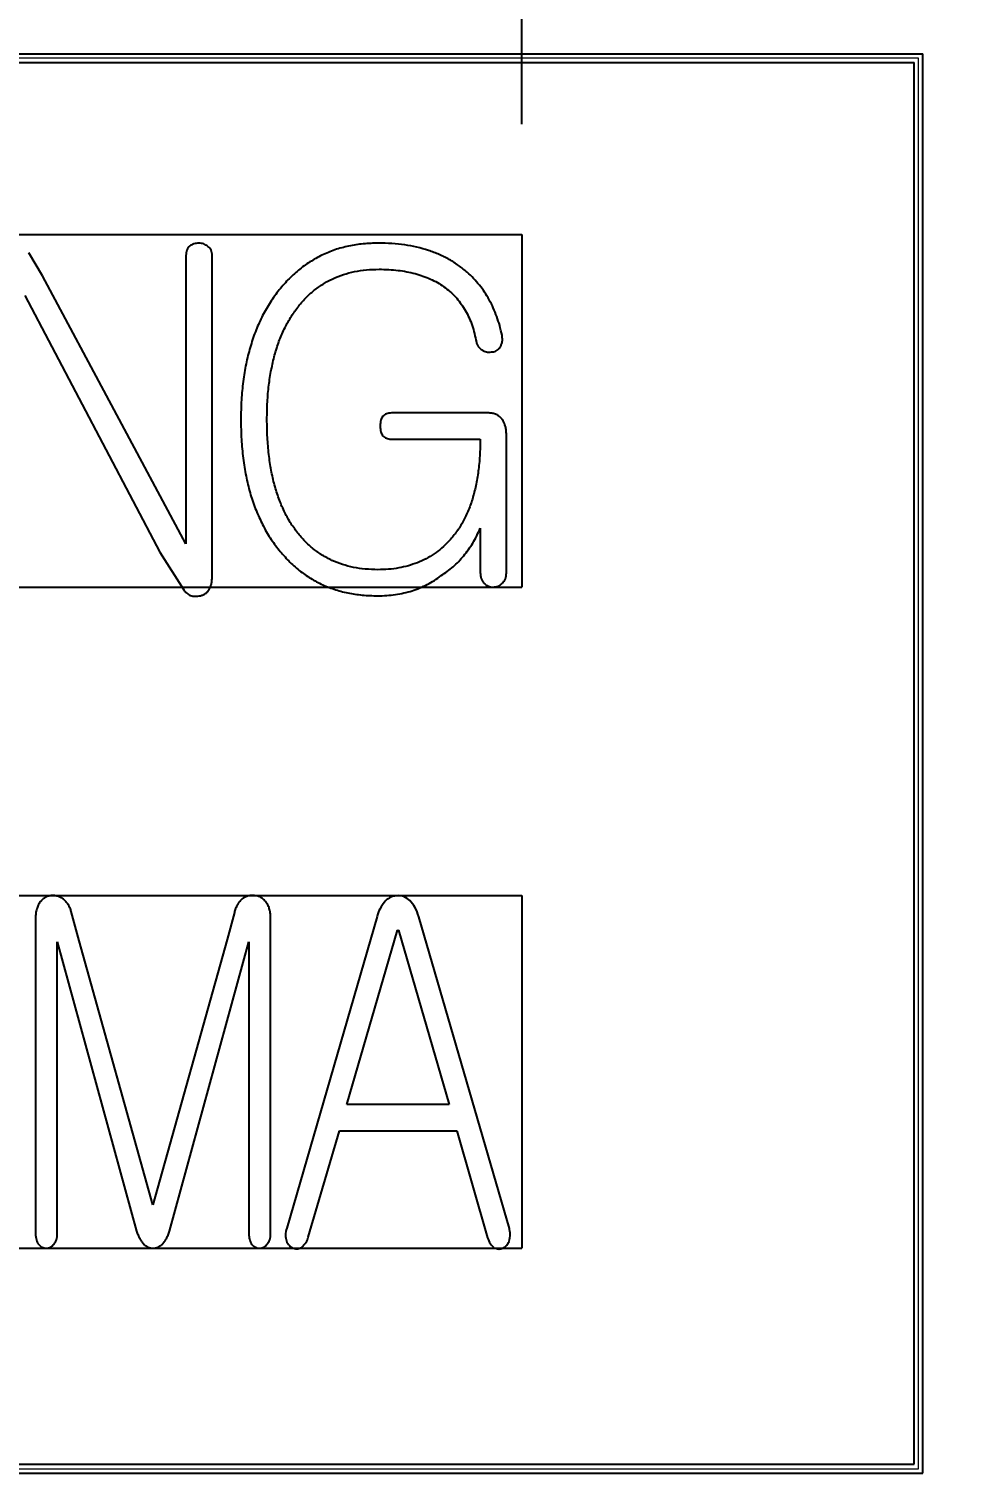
# Model space of a CAD drawing. Header units: inches. Extents: x 0 to 23821, y 0 to 11279.
# Drawn here: x 17488.69 to 17499.33, y 6139.33 to 6155.71 of the extents above; entities that cross this region are included whole.
import ezdxf

# ---------------------------------------------------------------- set-up
doc = ezdxf.new("R2010")
doc.units = ezdxf.units.IN
doc.header["$LTSCALE"] = 10
doc.header["$MEASUREMENT"] = 0
doc.layers.get('Defpoints').update_dxf_attribs({"color": 8})
doc.styles.add('SCI', font='')
doc.styles.get('SCI').set_extended_font_data('Gulim')
doc.dimstyles.new('SCH', dxfattribs={"dimtxt": 2.5, "dimasz": 2, "dimexe": 1.25, "dimexo": 0.625, "dimtad": 1, "dimdec": 8, "dimtxsty": 'SCI', "dimcen": 2.5, "dimclrd": 4, "dimclre": 4, "dimclrt": 7, "dimadec": 8, "dimazin": 2, "dimtfac": 1, "dimtdec": 8, "dimtmove": 0, "dimatfit": 3, "dimfxl": 1, "dimarcsym": 0})

# ---------------------------------------------------------------- blocks, each defined once
blk = doc.blocks.new('A$C264124D8')
at = {"ltscale": 3}
for p, q in [((-11, 4), (11, 4)), ((11, 4), (11, 0)), ((-11, 0), (11, 0)), ((-11, -3.5), (11, -3.5)), ((11, -3.5), (11, -7.5)), ((-11, -7.5), (11, -7.5))]:
    blk.add_line(p, q, dxfattribs=at)
blk = doc.blocks.new('*D1603')
at = {"color": 4, "lineweight": -2, "transparency": 16777216}
for p, q in [((17467.784, 6156.628), (17467.784, 6184.692)), ((17498.784, 6156.628), (17498.784, 6184.692)), ((17470.784, 6182.192), (17495.784, 6182.192))]:
    blk.add_line(p, q, dxfattribs=at)
at = {"color": 4, "transparency": 16777216}
for points in [[(17470.784, 6182.692), (17470.784, 6181.692), (17467.784, 6182.192)], [(17495.784, 6182.692), (17495.784, 6181.692), (17498.784, 6182.192)]]:
    blk.add_solid(points, dxfattribs=at)
at = {"layer": 'Defpoints', "color": 0, "transparency": 16777216}
for p in [(17498.784, 6182.192), (17467.784, 6155.378), (17498.784, 6155.378)]:
    blk.add_point(p, dxfattribs=at)
at = {"color": 7, "transparency": 16777216, "insert": (17483.284, 6186.012), "char_height": 5, "attachment_point": 5, "style": 'SCI'}
blk.add_mtext('31', dxfattribs=at)
blk = doc.blocks.new('*D1605')
at = {"color": 4, "lineweight": -2, "transparency": 16777216}
for p, q in [((17472.284, 6154.628), (17472.284, 6175.196)), ((17494.284, 6154.628), (17494.284, 6175.196)), ((17475.284, 6172.696), (17491.284, 6172.696))]:
    blk.add_line(p, q, dxfattribs=at)
at = {"color": 4, "transparency": 16777216}
for points in [[(17475.284, 6173.196), (17475.284, 6172.196), (17472.284, 6172.696)], [(17491.284, 6173.196), (17491.284, 6172.196), (17494.284, 6172.696)]]:
    blk.add_solid(points, dxfattribs=at)
at = {"layer": 'Defpoints', "color": 0, "transparency": 16777216}
for p in [(17494.284, 6172.696), (17472.284, 6153.378), (17494.284, 6153.378)]:
    blk.add_point(p, dxfattribs=at)
at = {"color": 7, "transparency": 16777216, "insert": (17483.284, 6176.453), "char_height": 5, "attachment_point": 5, "style": 'SCI'}
blk.add_mtext('22', dxfattribs=at)
blk = doc.blocks.new('*D1606')
at = {"color": 4, "lineweight": -2, "transparency": 16777216}
for p, q in [((17494.284, 6154.628), (17494.284, 6175.196)), ((17498.784, 6156.628), (17498.784, 6175.196)), ((17491.284, 6172.696), (17488.284, 6172.696)), ((17494.284, 6172.696), (17498.784, 6172.696)), ((17501.784, 6172.696), (17516.718, 6172.696))]:
    blk.add_line(p, q, dxfattribs=at)
at = {"color": 4, "transparency": 16777216}
for points in [[(17491.284, 6173.196), (17491.284, 6172.196), (17494.284, 6172.696)], [(17501.784, 6173.196), (17501.784, 6172.196), (17498.784, 6172.696)]]:
    blk.add_solid(points, dxfattribs=at)
at = {"layer": 'Defpoints', "color": 0, "transparency": 16777216}
for p in [(17498.784, 6172.696), (17498.784, 6155.378), (17494.284, 6153.378)]:
    blk.add_point(p, dxfattribs=at)
at = {"color": 7, "transparency": 16777216, "insert": (17510.751, 6176.822), "char_height": 5, "attachment_point": 5, "style": 'SCI'}
blk.add_mtext('4,5', dxfattribs=at)

msp = doc.modelspace()

# ---------------------------------------------------------------- linework, layer by layer
for p, q in [((17467.73390726, 6155.42782186), (17498.83390674, 6155.42782186)), ((17498.83390674, 6139.32782127), (17498.83390674, 6155.42782186)), ((17467.83390709, 6155.32782203), (17498.73390691, 6155.32782203)), ((17498.73390691, 6139.4278211), (17498.73390691, 6155.32782203)), ((17488.84361204, 6152.90945717), (17488.69083462, 6153.16948802)), ((17490.47324168, 6153.13862399), (17490.47324168, 6149.8677907)), ((17490.76953823, 6149.49279064), (17490.76953823, 6153.13862399)), ((17490.47324168, 6149.8677907), (17488.84361204, 6152.90945717)), ((17488.64608131, 6152.68569202), (17490.17694559, 6149.77365494)), ((17493.90719239, 6151.35313006), (17492.80456886, 6151.35313006)), ((17492.80225452, 6151.05683398), (17493.81151389, 6151.05683398)), ((17494.10780951, 6149.54063012), (17494.10780951, 6151.11856227)), ((17493.81151389, 6150.0444882), (17493.81151389, 6149.54448812)), ((17490.17694559, 6149.77365494), (17490.44932205, 6149.3469574)), ((17488.76663573, 6145.62412774), (17488.76663573, 6142.04465252)), ((17489.26046301, 6145.36641169), (17489.17172846, 6145.69743016)), ((17491.02203684, 6145.68739935), (17490.9394751, 6145.3818437)), ((17491.43330237, 6142.04542412), (17491.43330237, 6145.62875734)), ((17492.64030807, 6145.63955975), (17491.61638875, 6142.10792378)), ((17494.14185152, 6142.10329418), (17493.11330259, 6145.63878815)), ((17492.29617227, 6143.50838706), (17492.87256129, 6145.4875537)), ((17492.87256129, 6145.4875537), (17492.88567897, 6145.4875537)), ((17492.88567897, 6145.4875537), (17493.45743839, 6143.50838706)), ((17489.01354937, 6142.04542412), (17489.01354937, 6145.35252264)), ((17489.01354937, 6145.35252264), (17489.91246891, 6142.07088694)), ((17490.09611082, 6142.3725847), (17489.26046301, 6145.36641169)), ((17490.9394751, 6145.3818437), (17490.09611082, 6142.3725847)), ((17490.2874692, 6142.07088694), (17491.18638873, 6145.35252264)), ((17491.18638873, 6145.35252264), (17491.18638873, 6142.04542412)), ((17493.45743839, 6143.50838706), (17492.29617227, 6143.50838706)), ((17491.86098758, 6142.00298561), (17492.21361053, 6143.21209051)), ((17492.21361053, 6143.21209051), (17493.54462974, 6143.21209051)), ((17493.54462974, 6143.21209051), (17493.89339514, 6141.99835601)), ((17467.83390709, 6139.4278211), (17498.73390691, 6139.4278211)), ((17467.73390726, 6139.32782127), (17498.83390674, 6139.32782127))]:
    msp.add_line(p, q)
at = {"color": 30, "linetype": 'Continuous', "lineweight": 0}
for p, q in [((17498.783907, 6155.37782156), (17467.783907, 6155.37782156)), ((17498.783907, 6139.37782156), (17498.783907, 6155.37782156)), ((17467.783907, 6139.37782156), (17498.783907, 6139.37782156))]:
    msp.add_line(p, q, dxfattribs=at)
for points, knots in [([(17490.51568013, 6153.24819193), (17490.50912681, 6153.24099978), (17490.49611099, 6153.22671512), (17490.48309329, 6153.200046), (17490.47401832, 6153.17060068), (17490.47350601, 6153.14950225), (17490.47324186, 6153.13862403)], [0, 0, 0, 0, 0.2406359559, 0.4779373032, 0.7308279494, 1, 1, 1, 1]), ([(17490.61907519, 6153.27905613), (17490.59983916, 6153.27799028), (17490.56285619, 6153.27594108), (17490.53097763, 6153.25718998), (17490.51568013, 6153.24819193)], [0, 0, 0, 0, 0.5201320879, 1, 1, 1, 1]), ([(17490.72247025, 6153.2427907), (17490.70730719, 6153.25327137), (17490.67619367, 6153.27477693), (17490.63843321, 6153.27760587), (17490.61907519, 6153.27905613)], [0, 0, 0, 0, 0.48734673429, 1, 1, 1, 1]), ([(17490.76953816, 6153.13862403), (17490.7689081, 6153.14922333), (17490.76768768, 6153.16975446), (17490.75937746, 6153.19875547), (17490.74424452, 6153.22396845), (17490.72980163, 6153.23645327), (17490.72247025, 6153.2427907)], [0, 0, 0, 0, 0.2681283708, 0.5193719561, 0.7560279866, 1, 1, 1, 1]), ([(17492.65564927, 6153.27905613), (17492.59793467, 6153.27750668), (17492.48475177, 6153.27446808), (17492.31942012, 6153.2481894), (17492.16243469, 6153.20634209), (17492.01511556, 6153.1453185), (17491.8760471, 6153.06861217), (17491.74718947, 6152.9732167), (17491.62498942, 6152.86289048), (17491.55430954, 6152.77718949), (17491.51830359, 6152.73353144)], [0, 0, 0, 0, 0.1322013891, 0.2592574048, 0.3826660994, 0.5037367445, 0.6238001133, 0.7457130613, 0.8704603935, 1, 1, 1, 1]), ([(17493.66336532, 6152.94880922), (17493.63122926, 6152.97524314), (17493.56682888, 6153.02821649), (17493.45991131, 6153.09525724), (17493.34554769, 6153.15265898), (17493.22279815, 6153.19870932), (17493.09251827, 6153.23537332), (17492.95399125, 6153.26015489), (17492.80750969, 6153.27602709), (17492.7071327, 6153.27802923), (17492.65564927, 6153.27905613)], [0, 0, 0, 0, 0.1150449043, 0.2305490013, 0.3483157579, 0.4686018747, 0.5927609232, 0.7223047465, 0.8575698831, 1, 1, 1, 1]), ([(17491.74129741, 6152.55297589), (17491.76986034, 6152.5873627), (17491.82589558, 6152.65482335), (17491.92192061, 6152.74294346), (17492.02646654, 6152.81672936), (17492.13844712, 6152.87791585), (17492.2586247, 6152.9256139), (17492.38675691, 6152.95824235), (17492.52252424, 6152.97886963), (17492.61570658, 6152.98144344), (17492.66336532, 6152.98275984)], [0, 0, 0, 0, 0.126909406, 0.2489730352, 0.3690138029, 0.4896868998, 0.6107378088, 0.7353475908, 0.8646417332, 1, 1, 1, 1]), ([(17492.66336532, 6152.98275984), (17492.70016512, 6152.98219453), (17492.77208557, 6152.9810897), (17492.87725092, 6152.97167816), (17492.97727429, 6152.95630743), (17493.07201685, 6152.93500884), (17493.1615371, 6152.90703191), (17493.24585084, 6152.87289796), (17493.32566114, 6152.83349509), (17493.3745732, 6152.80117477), (17493.39870482, 6152.78522897)], [0, 0, 0, 0, 0.1427612615, 0.2790084208, 0.4092807087, 0.5351676071, 0.6554225026, 0.7727261135, 0.8878704199, 1, 1, 1, 1]), ([(17494.05842704, 6152.23584626), (17494.0502603, 6152.27200894), (17494.03417004, 6152.34325722), (17494.00041827, 6152.44596516), (17493.96112734, 6152.54386473), (17493.91517172, 6152.63613532), (17493.86206176, 6152.72276353), (17493.80253421, 6152.80363039), (17493.73704542, 6152.8801154), (17493.68799471, 6152.92584661), (17493.66336532, 6152.94880922)], [0, 0, 0, 0, 0.1340328958, 0.2640736928, 0.3905343106, 0.515351909, 0.6364564301, 0.757593108, 0.8782823959, 1, 1, 1, 1]), ([(17491.51830359, 6152.73353144), (17491.48442746, 6152.68683347), (17491.41603893, 6152.59256042), (17491.33013417, 6152.4381689), (17491.25710916, 6152.27258235), (17491.19808067, 6152.09550761), (17491.15191393, 6151.90736693), (17491.11868715, 6151.70802608), (17491.09967488, 6151.49727765), (17491.09688919, 6151.3529111), (17491.09546408, 6151.27905613)], [0, 0, 0, 0, 0.1121236683, 0.226353311, 0.3428174329, 0.4636731861, 0.5888804583, 0.7192274383, 0.8563625083, 1, 1, 1, 1]), ([(17493.39870482, 6152.78522897), (17493.4219841, 6152.76743), (17493.46839852, 6152.73194225), (17493.53096871, 6152.67054266), (17493.58663648, 6152.60318578), (17493.63549321, 6152.53028347), (17493.6775286, 6152.45141201), (17493.71279345, 6152.36665119), (17493.74150561, 6152.27595435), (17493.75517127, 6152.21308145), (17493.76213075, 6152.1810623)], [0, 0, 0, 0, 0.1215182878, 0.2422842497, 0.3628188725, 0.4835989835, 0.6058416719, 0.7331023815, 0.8640776447, 1, 1, 1, 1]), ([(17491.39176038, 6151.27905613), (17491.39276452, 6151.3457015), (17491.3947178, 6151.47534155), (17491.41076595, 6151.6641099), (17491.4387564, 6151.84110015), (17491.47580649, 6152.00703581), (17491.52534746, 6152.16114203), (17491.58539386, 6152.30359882), (17491.65623778, 6152.43485918), (17491.71317419, 6152.51392301), (17491.74129741, 6152.55297589)], [0, 0, 0, 0, 0.1486715792, 0.2891992993, 0.4222160514, 0.5481896786, 0.6681383499, 0.7828146471, 0.8927232404, 1, 1, 1, 1]), ([(17493.76213075, 6152.1810623), (17493.76413, 6152.16905569), (17493.76795349, 6152.14609355), (17493.78270999, 6152.11538052), (17493.80193608, 6152.08833015), (17493.82005178, 6152.07614511), (17493.82926038, 6152.06995119)], [0, 0, 0, 0, 0.2701850916, 0.5167178806, 0.7543372901, 1, 1, 1, 1]), ([(17494.0360505, 6152.09618576), (17494.0413082, 6152.10605464), (17494.05197644, 6152.12607924), (17494.06138987, 6152.16013854), (17494.06343488, 6152.19738609), (17494.06013125, 6152.22275795), (17494.05842704, 6152.23584626)], [0, 0, 0, 0, 0.2315396972, 0.4698096621, 0.7264964219, 1, 1, 1, 1]), ([(17493.82926038, 6152.06995119), (17493.83757549, 6152.06471844), (17493.8537639, 6152.05453097), (17493.88081267, 6152.04521086), (17493.90894607, 6152.04082753), (17493.92777246, 6152.04325944), (17493.93728507, 6152.04448823)], [0, 0, 0, 0, 0.2579845091, 0.5022607928, 0.7485021731, 1, 1, 1, 1]), ([(17493.93728507, 6152.04448823), (17493.94714334, 6152.04501318), (17493.96663448, 6152.04605109), (17493.99390094, 6152.05629016), (17494.01744507, 6152.07350493), (17494.02967722, 6152.08841646), (17494.0360505, 6152.09618576)], [0, 0, 0, 0, 0.2542245815, 0.5026365408, 0.7408603286, 1, 1, 1, 1]), ([(17492.80456902, 6151.35313021), (17492.79448838, 6151.35274607), (17492.77534358, 6151.35201654), (17492.74855979, 6151.34493104), (17492.72547381, 6151.3335281), (17492.7071927, 6151.31624491), (17492.69215212, 6151.29525818), (17492.68218533, 6151.26898679), (17492.67726472, 6151.23834648), (17492.67625075, 6151.2165727), (17492.67571099, 6151.20498206)], [0, 0, 0, 0, 0.1342839854, 0.255027373, 0.3671148539, 0.4740361892, 0.5873784198, 0.7091423976, 0.8451704039, 1, 1, 1, 1]), ([(17494.05842704, 6151.28214255), (17494.04885082, 6151.29292244), (17494.03009791, 6151.31403246), (17493.99391266, 6151.33734563), (17493.95205474, 6151.35047308), (17493.92245931, 6151.35222597), (17493.90719248, 6151.35313021)], [0, 0, 0, 0, 0.2489957401, 0.4876027101, 0.7356792749, 1, 1, 1, 1]), ([(17491.09546408, 6151.27905613), (17491.09689162, 6151.20365997), (17491.09967844, 6151.0564727), (17491.11858675, 6150.84185355), (17491.1520105, 6150.63979265), (17491.19701807, 6150.44963336), (17491.25613973, 6150.27179597), (17491.32955402, 6150.10671962), (17491.41309054, 6149.95221896), (17491.48193601, 6149.85959337), (17491.51598877, 6149.81377835)], [0, 0, 0, 0, 0.1456703407, 0.2843754776, 0.4158236847, 0.5410530299, 0.6615828375, 0.7772788535, 0.8898363289, 1, 1, 1, 1]), ([(17491.73743939, 6149.99510551), (17491.70951758, 6150.0333511), (17491.65272274, 6150.1111452), (17491.58318303, 6150.24147057), (17491.52342221, 6150.38349332), (17491.47524597, 6150.53837217), (17491.43751616, 6150.70583956), (17491.41105604, 6150.88587585), (17491.39461693, 6151.07838946), (17491.39273112, 6151.21086315), (17491.39176038, 6151.27905613)], [0, 0, 0, 0, 0.10483216, 0.2132357005, 0.326401841, 0.4459223699, 0.572168974, 0.7064672609, 0.8488992746, 1, 1, 1, 1]), ([(17492.67571099, 6151.20498206), (17492.67625745, 6151.1933962), (17492.677284, 6151.17163142), (17492.68212186, 6151.14093198), (17492.69230367, 6151.1149888), (17492.70632763, 6151.09346357), (17492.72463275, 6151.07672244), (17492.74714939, 6151.06482122), (17492.77357542, 6151.05805775), (17492.79244171, 6151.05725265), (17492.8022542, 6151.05683391)], [0, 0, 0, 0, 0.156141315, 0.2933217528, 0.416117317, 0.5284630401, 0.6362902147, 0.746263688, 0.8680300156, 1, 1, 1, 1]), ([(17494.10780976, 6151.1185623), (17494.10729681, 6151.13431297), (17494.1063115, 6151.16456799), (17494.09649245, 6151.20794154), (17494.08171891, 6151.24780633), (17494.06610498, 6151.27082396), (17494.05842704, 6151.28214255)], [0, 0, 0, 0, 0.2714445248, 0.52141036142, 0.76466018552, 1, 1, 1, 1]), ([(17493.81151346, 6151.05683391), (17493.810592, 6150.99378186), (17493.80880564, 6150.87154826), (17493.79178779, 6150.69431733), (17493.76319505, 6150.52986955), (17493.72533995, 6150.37709136), (17493.67432033, 6150.23731355), (17493.6127035, 6150.10968445), (17493.53920617, 6149.99467691), (17493.48081663, 6149.9273269), (17493.45194556, 6149.89402527)], [0, 0, 0, 0, 0.1517681254, 0.2942198554, 0.4280864935, 0.5533382658, 0.6726336741, 0.7856219355, 0.8939994405, 1, 1, 1, 1]), ([(17493.36784062, 6149.50745119), (17493.39148485, 6149.52332278), (17493.43868337, 6149.5550056), (17493.50545659, 6149.60869324), (17493.56796553, 6149.6677807), (17493.62493095, 6149.73327664), (17493.67852872, 6149.80294477), (17493.72817534, 6149.87801075), (17493.77280815, 6149.95890155), (17493.79851903, 6150.01575443), (17493.81151346, 6150.04448823)], [0, 0, 0, 0, 0.12072505462, 0.24099097371, 0.36289290478, 0.48499962305, 0.60869877873, 0.73545715298, 0.86629839936, 1, 1, 1, 1]), ([(17492.65024803, 6149.57535243), (17492.6026076, 6149.57676785), (17492.50975275, 6149.57952663), (17492.37450991, 6149.59861012), (17492.24793841, 6149.6323205), (17492.12861163, 6149.67754435), (17492.01799275, 6149.73753363), (17491.91493519, 6149.80997404), (17491.82020848, 6149.89575917), (17491.76523407, 6149.96174402), (17491.73743939, 6149.99510551)], [0, 0, 0, 0, 0.1370915865, 0.2672019912, 0.3919755367, 0.5133482782, 0.6335599655, 0.7530746482, 0.8751562239, 1, 1, 1, 1]), ([(17493.45194556, 6149.89402527), (17493.42629453, 6149.86841811), (17493.37527626, 6149.8174871), (17493.28883028, 6149.75316369), (17493.1972929, 6149.69765099), (17493.09938893, 6149.65279285), (17492.99562879, 6149.618019), (17492.88571071, 6149.5936124), (17492.77006931, 6149.57746708), (17492.69068494, 6149.57606607), (17492.65024803, 6149.57535243)], [0, 0, 0, 0, 0.1223176151, 0.2432818978, 0.3629532804, 0.4834891815, 0.6063242847, 0.7319674795, 0.8634692579, 1, 1, 1, 1]), ([(17491.51598877, 6149.81377835), (17491.5513207, 6149.77125285), (17491.62088151, 6149.68752945), (17491.73998786, 6149.57831606), (17491.86823732, 6149.48570209), (17492.00564444, 6149.40944469), (17492.15285865, 6149.35032825), (17492.30940653, 6149.30905293), (17492.4753026, 6149.28378717), (17492.58894236, 6149.28065882), (17492.64716161, 6149.27905613)], [0, 0, 0, 0, 0.1276065043, 0.2512292584, 0.3721028282, 0.4923130531, 0.6133486099, 0.7375838199, 0.8655605031, 1, 1, 1, 1]), ([(17493.81151346, 6149.54448823), (17493.81219813, 6149.5321082), (17493.81351033, 6149.50838109), (17493.82093989, 6149.47439765), (17493.83503889, 6149.44455457), (17493.84822782, 6149.42775968), (17493.85472334, 6149.41948823)], [0, 0, 0, 0, 0.2749758301, 0.5270082729, 0.7670527176, 1, 1, 1, 1]), ([(17494.05997025, 6149.41871663), (17494.06726466, 6149.42667607), (17494.08188669, 6149.4426312), (17494.0976717, 6149.47179693), (17494.10598814, 6149.50519718), (17494.10718601, 6149.52849739), (17494.10780976, 6149.54063021)], [0, 0, 0, 0, 0.2399156907, 0.480923775, 0.729708305, 1, 1, 1, 1]), ([(17490.63836532, 6149.27905613), (17490.64882016, 6149.28253232), (17490.66892863, 6149.28921829), (17490.69600745, 6149.3054197), (17490.71952921, 6149.32535745), (17490.73814604, 6149.35057236), (17490.75220493, 6149.37996), (17490.76206725, 6149.41356332), (17490.76822038, 6149.45167449), (17490.76908396, 6149.47861937), (17490.76953816, 6149.4927907)], [0, 0, 0, 0, 0.1211352495, 0.2329872871, 0.345555873, 0.4589783415, 0.5756505941, 0.7030301366, 0.8438122776, 1, 1, 1, 1]), ([(17492.64716161, 6149.27905613), (17492.6816552, 6149.27982878), (17492.74952706, 6149.28134908), (17492.84934981, 6149.29240895), (17492.94530526, 6149.31009929), (17493.03763683, 6149.33455165), (17493.12595194, 6149.36746334), (17493.21079593, 6149.40651741), (17493.29183591, 6149.45313306), (17493.34240605, 6149.48927392), (17493.36784062, 6149.50745119)], [0, 0, 0, 0, 0.1344302542, 0.2645138267, 0.3909458058, 0.5144829329, 0.6362790037, 0.7578314037, 0.8781998033, 1, 1, 1, 1]), ([(17493.85472334, 6149.41948823), (17493.86187311, 6149.4128447), (17493.87598862, 6149.39972863), (17493.90247081, 6149.38835848), (17493.92988881, 6149.37845814), (17493.94952772, 6149.37803824), (17493.95966161, 6149.37782156)], [0, 0, 0, 0, 0.2507524838, 0.4950513551, 0.739441027, 1, 1, 1, 1]), ([(17493.95966161, 6149.37782156), (17493.97835322, 6149.37947254), (17494.01597643, 6149.3827957), (17494.04524342, 6149.40669218), (17494.05997025, 6149.41871663)], [0, 0, 0, 0, 0.49681066, 1, 1, 1, 1]), ([(17490.44932211, 6149.34695737), (17490.45947667, 6149.33290169), (17490.47944934, 6149.30525606), (17490.52573708, 6149.27980906), (17490.58037159, 6149.2706411), (17490.61807526, 6149.276112), (17490.63836532, 6149.27905613)], [0, 0, 0, 0, 0.23945663791, 0.47097931756, 0.71531000962, 1, 1, 1, 1]), ([(17488.81910478, 6145.80622646), (17488.81084403, 6145.79417032), (17488.79399143, 6145.76957478), (17488.77834045, 6145.7256492), (17488.76795673, 6145.6768387), (17488.76708846, 6145.6421951), (17488.76663564, 6145.6241277)], [0, 0, 0, 0, 0.22648973467, 0.46205787231, 0.71945133502, 1, 1, 1, 1]), ([(17488.94487638, 6145.87875732), (17488.93239699, 6145.87641051), (17488.90800426, 6145.87182332), (17488.87393391, 6145.85674603), (17488.84397155, 6145.83455124), (17488.82752498, 6145.81581758), (17488.81910478, 6145.80622646)], [0, 0, 0, 0, 0.2551857444, 0.4987966211, 0.7433975664, 1, 1, 1, 1]), ([(17489.08222206, 6145.83709066), (17489.07189304, 6145.84414942), (17489.05164635, 6145.85798582), (17489.01770707, 6145.8722455), (17488.98169785, 6145.87927721), (17488.95724797, 6145.878932), (17488.94487638, 6145.87875732)], [0, 0, 0, 0, 0.2554576019, 0.5007414229, 0.7473760598, 1, 1, 1, 1]), ([(17489.17172824, 6145.69743016), (17489.16733026, 6145.71152743), (17489.15873834, 6145.73906797), (17489.13774849, 6145.77627881), (17489.11367531, 6145.81040075), (17489.09267203, 6145.82822326), (17489.08222206, 6145.83709066)], [0, 0, 0, 0, 0.2619789503, 0.5118041879, 0.7571033078, 1, 1, 1, 1]), ([(17491.11231466, 6145.84249189), (17491.10192294, 6145.83252322), (17491.08084889, 6145.81230711), (17491.055434, 6145.77537121), (17491.03512554, 6145.73344328), (17491.02647028, 6145.70299536), (17491.02203688, 6145.6873993)], [0, 0, 0, 0, 0.2365556764, 0.4797266956, 0.7335050948, 1, 1, 1, 1]), ([(17491.25197515, 6145.87875732), (17491.23987426, 6145.87977974), (17491.21580442, 6145.88181342), (17491.17967178, 6145.8757776), (17491.1441645, 6145.86374526), (17491.12310955, 6145.84969531), (17491.11231466, 6145.84249189)], [0, 0, 0, 0, 0.2455486878, 0.4884197996, 0.737712495, 1, 1, 1, 1]), ([(17491.37543194, 6145.81085609), (17491.367046, 6145.8204884), (17491.35076562, 6145.83918846), (17491.32084084, 6145.86049625), (17491.28747822, 6145.87419071), (17491.2639273, 6145.87721997), (17491.25197515, 6145.87875732)], [0, 0, 0, 0, 0.2632047887, 0.5109831731, 0.7518228457, 1, 1, 1, 1]), ([(17491.43330231, 6145.62875732), (17491.43259823, 6145.64708979), (17491.43125576, 6145.68204474), (17491.42018845, 6145.73123767), (17491.40303802, 6145.77521071), (17491.38451861, 6145.79912325), (17491.37543194, 6145.81085609)], [0, 0, 0, 0, 0.28159867259, 0.53693082919, 0.77279214786, 1, 1, 1, 1]), ([(17492.73984596, 6145.82165858), (17492.71469645, 6145.79118343), (17492.6697251, 6145.736689), (17492.64930747, 6145.66927398), (17492.64030807, 6145.63955975)], [0, 0, 0, 0, 0.5592342239, 1, 1, 1, 1]), ([(17492.88104937, 6145.87875738), (17492.85155901, 6145.87551157), (17492.79878403, 6145.86970298), (17492.75788906, 6145.83636672), (17492.73984596, 6145.82165858)], [0, 0, 0, 0, 0.5587943049, 1, 1, 1, 1]), ([(17493.01376563, 6145.82165858), (17492.9919061, 6145.83953849), (17492.9528571, 6145.87147846), (17492.90299763, 6145.87653256), (17492.88104937, 6145.87875738)], [0, 0, 0, 0, 0.5597974553, 1, 1, 1, 1]), ([(17493.11330259, 6145.63878815), (17493.1013291, 6145.67668254), (17493.07995796, 6145.74431916), (17493.03398262, 6145.79803695), (17493.01376563, 6145.82165858)], [0, 0, 0, 0, 0.5602644198, 1, 1, 1, 1]), ([(17488.76663564, 6142.04465239), (17488.76701785, 6142.03226251), (17488.7677492, 6142.00855495), (17488.77491072, 6141.97535006), (17488.78549596, 6141.9455445), (17488.79663116, 6141.92872774), (17488.80212947, 6141.92042399)], [0, 0, 0, 0, 0.2826161585, 0.5407754895, 0.7732451832, 1, 1, 1, 1]), ([(17488.97342577, 6141.92042399), (17488.97975747, 6141.9286678), (17488.99257934, 6141.94536175), (17489.00445779, 6141.97572915), (17489.01263201, 6142.00923193), (17489.01323489, 6142.03302074), (17489.01354922, 6142.04542399)], [0, 0, 0, 0, 0.2315783882, 0.4689524323, 0.7231168133, 1, 1, 1, 1]), ([(17489.91246898, 6142.07088695), (17489.91815, 6142.05587196), (17489.92900253, 6142.02718864), (17489.94814075, 6141.98780564), (17489.96887685, 6141.95424709), (17489.99128818, 6141.9268088), (17490.01538214, 6141.90533188), (17490.04147686, 6141.89050451), (17490.06890328, 6141.88045452), (17490.08805199, 6141.87932415), (17490.09765416, 6141.87875732)], [0, 0, 0, 0, 0.1691702684, 0.3231678915, 0.4608328135, 0.5840714813, 0.6955330597, 0.798777301, 0.8990963856, 1, 1, 1, 1]), ([(17490.09765416, 6141.87875732), (17490.10777264, 6141.87929858), (17490.12768509, 6141.88036374), (17490.15611826, 6141.89049069), (17490.18299374, 6141.90528727), (17490.2078337, 6141.92677908), (17490.23112024, 6141.95399021), (17490.2517513, 6141.98784185), (17490.27094882, 6142.02717808), (17490.28179255, 6142.05586833), (17490.28746898, 6142.07088695)], [0, 0, 0, 0, 0.1048158685, 0.2062703767, 0.3104020612, 0.4223409681, 0.5455860423, 0.6813334548, 0.8331860733, 1, 1, 1, 1]), ([(17491.18638873, 6142.04542399), (17491.18675988, 6142.03303002), (17491.18747007, 6142.00931463), (17491.19482701, 6141.9759268), (17491.20504809, 6141.94572243), (17491.21636212, 6141.92871997), (17491.22188256, 6141.92042399)], [0, 0, 0, 0, 0.2810688253, 0.5378147251, 0.7744866736, 1, 1, 1, 1]), ([(17491.39395046, 6141.92042399), (17491.39997066, 6141.928704), (17491.41224937, 6141.94559179), (17491.42425064, 6141.97570177), (17491.4323738, 6142.00923971), (17491.43298411, 6142.0330234), (17491.43330231, 6142.04542399)], [0, 0, 0, 0, 0.2290782502, 0.467224615, 0.7222159457, 1, 1, 1, 1]), ([(17491.61638875, 6142.10792378), (17491.6084494, 6142.08074148), (17491.59428762, 6142.03225515), (17491.60642583, 6141.98350898), (17491.61175914, 6141.96209077)], [0, 0, 0, 0, 0.5606177363, 1, 1, 1, 1]), ([(17491.78228384, 6141.88878823), (17491.80226449, 6141.90655465), (17491.83801369, 6141.93834216), (17491.85395574, 6141.98319955), (17491.86098758, 6142.00298561)], [0, 0, 0, 0, 0.5589117911, 1, 1, 1, 1]), ([(17493.89339514, 6141.99835601), (17493.90242471, 6141.97377625), (17493.91853898, 6141.92991096), (17493.9525262, 6141.89813087), (17493.96746882, 6141.88415863)], [0, 0, 0, 0, 0.5603462751, 1, 1, 1, 1]), ([(17494.13799398, 6141.95668957), (17494.14476346, 6141.98398722), (17494.1568607, 6142.03276885), (17494.14644063, 6142.08173078), (17494.14185152, 6142.10329418)], [0, 0, 0, 0, 0.5595885868, 1, 1, 1, 1]), ([(17488.80212947, 6141.92042399), (17488.81472055, 6141.90846707), (17488.83951045, 6141.88492573), (17488.87341058, 6141.88079165), (17488.89009243, 6141.87875732)], [0, 0, 0, 0, 0.5079118559, 1, 1, 1, 1]), ([(17488.89009243, 6141.87875732), (17488.90571784, 6141.8809145), (17488.93811189, 6141.8853867), (17488.96138074, 6141.9084733), (17488.97342577, 6141.92042399)], [0, 0, 0, 0, 0.482354028, 1, 1, 1, 1]), ([(17491.22188256, 6141.92042399), (17491.22774541, 6141.91387075), (17491.23888165, 6141.90142314), (17491.260345, 6141.88908526), (17491.28281022, 6141.87952612), (17491.29919334, 6141.87901661), (17491.30753071, 6141.87875732)], [0, 0, 0, 0, 0.2659415867, 0.5051453303, 0.7481684278, 1, 1, 1, 1]), ([(17491.30753071, 6141.87875732), (17491.32396257, 6141.8808025), (17491.35741157, 6141.8849657), (17491.38162958, 6141.90846749), (17491.39395046, 6141.92042399)], [0, 0, 0, 0, 0.4912513258, 1, 1, 1, 1]), ([(17491.61175914, 6141.96209077), (17491.62137832, 6141.94242477), (17491.63854983, 6141.90731836), (17491.67192563, 6141.88748186), (17491.68660488, 6141.87875742)], [0, 0, 0, 0, 0.5601825909, 1, 1, 1, 1]), ([(17491.68660488, 6141.87875742), (17491.70537521, 6141.87378096), (17491.73894493, 6141.86488081), (17491.76902353, 6141.88147333), (17491.78228384, 6141.88878823)], [0, 0, 0, 0, 0.5591446177, 1, 1, 1, 1]), ([(17493.96746882, 6141.88415863), (17493.98578982, 6141.87679976), (17494.01866182, 6141.86359629), (17494.0521722, 6141.87410547), (17494.06700578, 6141.87875742)], [0, 0, 0, 0, 0.5573436831, 1, 1, 1, 1]), ([(17494.06700578, 6141.87875742), (17494.0848802, 6141.88922422), (17494.11689659, 6141.90797217), (17494.13153017, 6141.94176356), (17494.13799398, 6141.95668957)], [0, 0, 0, 0, 0.5582895798, 1, 1, 1, 1])]:
    msp.add_open_spline(points, degree=3, knots=knots)

# ---------------------------------------------------------------- block references
msp.add_blockref('A$C264124D8', (17483.283907, 6149.37782156))

# ---------------------------------------------------------------- dimensions: what is measured, and where the dimension line sits
for base, p1, p2, picture, middle in [((17498.7839069987, 6182.1917967538), (17467.7839069987, 6155.3778215641), (17498.7839069987, 6155.3778215641), '*D1603', (17483.2839069987, 6186.0117035448)), ((17498.783907, 6172.69626075), (17494.283907, 6153.37782156), (17498.783907, 6155.37782156), '*D1606', (17510.75095094, 6176.82242586)), ((17494.2839069987, 6172.6962607451), (17472.2839069987, 6153.3778215641), (17494.2839069987, 6153.3778215641), '*D1605', (17483.2839069987, 6176.4529185347))]:
    dim = msp.add_linear_dim(base=base, p1=p1, p2=p2, dimstyle='SCH', override={"dimscale": 2, "dimasz": 1.5})
    dim.commit()
    dim.dimension.update_dxf_attribs({"geometry": picture, "text_midpoint": middle})

doc.saveas('drawing.dxf')
